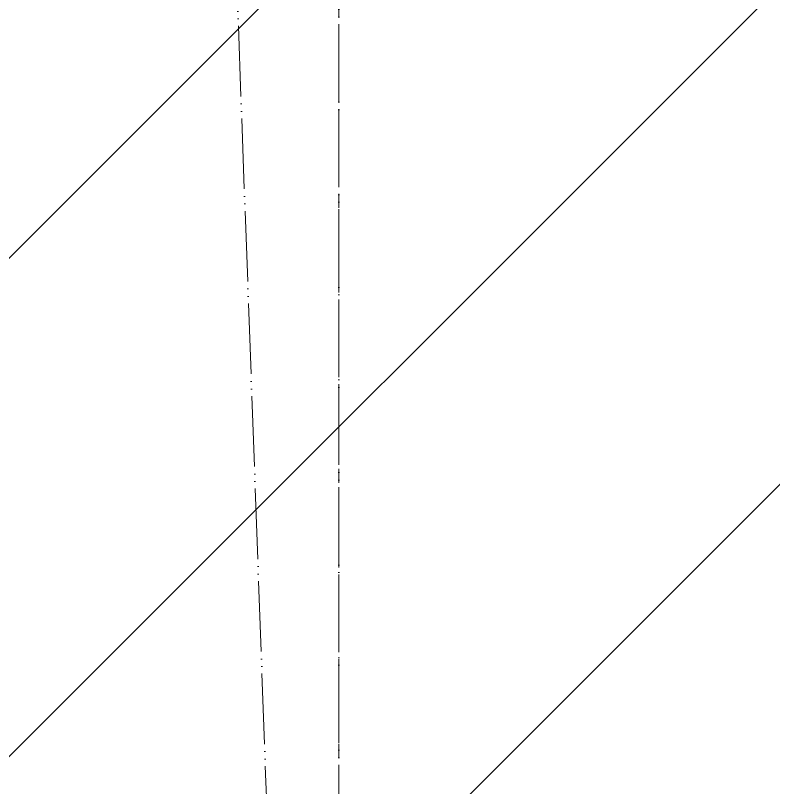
# Model space of a CAD drawing. Header units: millimetres. Extents: x -10438 to 68527, y -5058 to 44223.
# Drawn here: x 48971.7 to 49133, y 37296.5 to 37460.8 of the extents above; entities that cross this region are included whole.
import ezdxf

# ---------------------------------------------------------------- set-up
doc = ezdxf.new("R2010")
doc.units = ezdxf.units.MM
doc.linetypes.add('ADSK_Штрих_ш3 п1_5', pattern=[4.5, 3, -1.5])
doc.linetypes.add('ADSK_Штрихпунктирная 2 точки_ш15 п1_5 п1_5 п1_5', pattern=[19.5, 15, -1.5, 0, -1.5, 0, -1.5])
doc.layers.add('Каркас', color=7, linetype='Continuous', lineweight=18)
doc.layers.add('Потолки штриховка', color=7, linetype='Continuous', lineweight=9)
doc.layers.add('Линии', color=7, linetype='Continuous', lineweight=9, true_color=0x00a600)

msp = doc.modelspace()

# ---------------------------------------------------------------- hatches: boundary and pattern name
at = {"layer": 'Потолки штриховка', "lineweight": 18, "true_color": 0x787878}
h = msp.add_hatch(dxfattribs=at)
h.set_pattern_fill('FP_50', color=8, style=0, pattern_type=2)
h.set_pattern_definition([(45, (0, 0), (-53.03301, 53.03301), [])])
h.paths.add_polyline_path([(48988.172, 36960.714), (49041.978, 36960.88), (49041.975, 36980.356), (48963.306, 36980.879), (48963.306, 36960.88)])
h.paths.add_polyline_path([(49318.457, 36990.522), (49318.457, 42696.805), (48810.457, 42696.805), (48810.457, 36993.894), (49179.996, 36991.441)])
h.paths.add_polyline_path([(49320.457, 36988.509), (49318.457, 36990.522), (49318.457, 36988.522)])
h.paths.add_polyline_path([(49318.457, 42696.805), (49320.457, 42698.805), (49318.457, 42698.805)])
h.paths.add_polyline_path([(48810.457, 42748.805), (49330.457, 42748.805), (49330.457, 42868.805), (48810.457, 42868.805)])

# ---------------------------------------------------------------- linework, layer by layer
at = {"layer": 'Каркас', "color": 8, "linetype": 'ADSK_Штрих_ш3 п1_5', "lineweight": 9, "true_color": 0x808080}
msp.add_line((49040.457, 42696.805), (49040.457, 36992.367), dxfattribs=at)
at = {"layer": 'Линии', "color": 7, "linetype": 'ADSK_Штрихпунктирная 2 точки_ш15 п1_5 п1_5 п1_5'}
for q in [(48810.457, 43188.805), (49040.457, 43188.805)]:
    msp.add_line((49040.457, 36872.606), q, dxfattribs=at)

doc.saveas('drawing.dxf')
